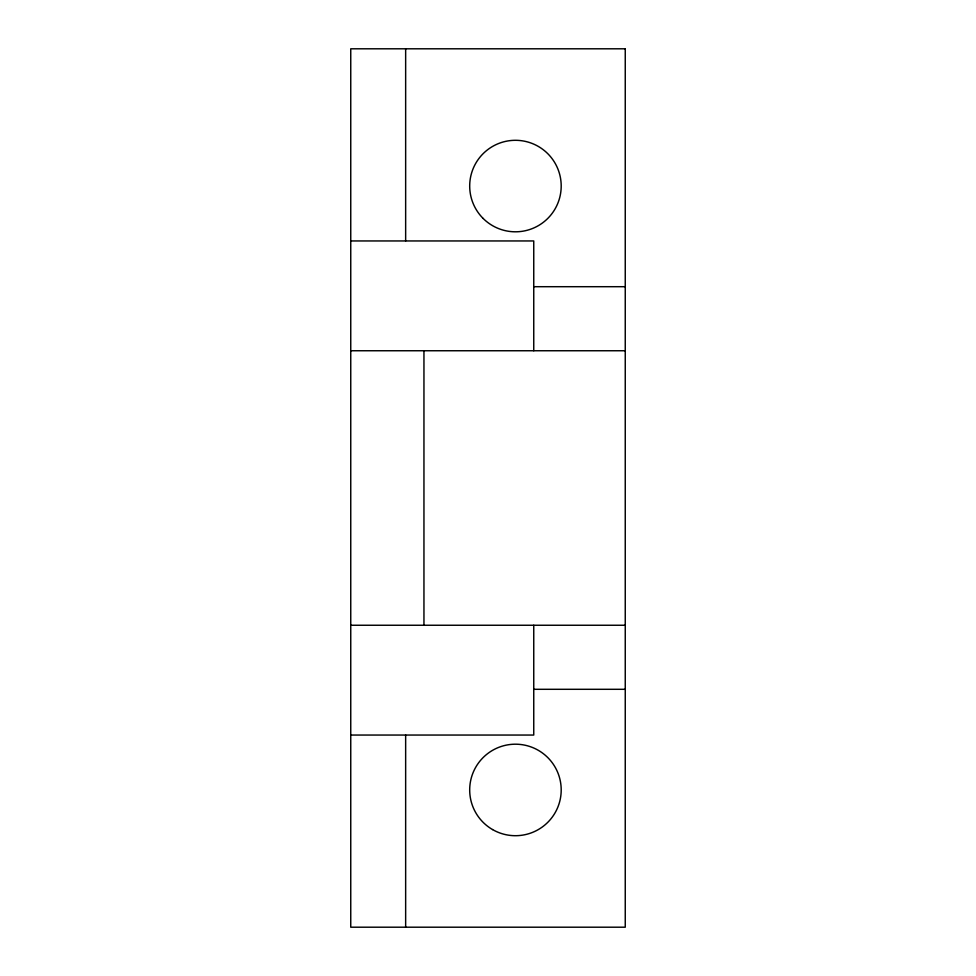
<?xml version="1.0" encoding="UTF-8"?>
<svg xmlns="http://www.w3.org/2000/svg" width="976" height="976" viewBox="0 0 976 976"><rect width="100%" height="100%" fill="white"/><g stroke="black" fill="none" stroke-linecap="round" stroke-linejoin="round"><path stroke-width="1.46" d="M350.75 240.95L533.75 240.95L533.75 350.75M533.75 286.7L625.25 286.7M350.75 350.75L625.25 350.75M350.75 625.25L625.25 625.25M533.75 689.3L625.25 689.3M350.75 735.05L533.75 735.05L533.75 625.25M423.95 350.75L423.95 625.25M405.65 48.8L405.65 240.95M405.65 735.05L405.65 927.2M625.25 48.8L350.75 48.8L350.75 927.2L625.25 927.2L625.25 48.8M492.575 829.576A45.75 45.75 0 0 0 561.2 789.95A45.75 45.75 0 0 0 492.575 750.324A45.75 45.75 0 0 0 492.575 829.576M483.096 218.404A45.75 45.75 0 0 0 559.638 197.896A45.75 45.75 0 0 0 503.604 141.862A45.75 45.75 0 0 0 483.096 218.404"/></g></svg>
